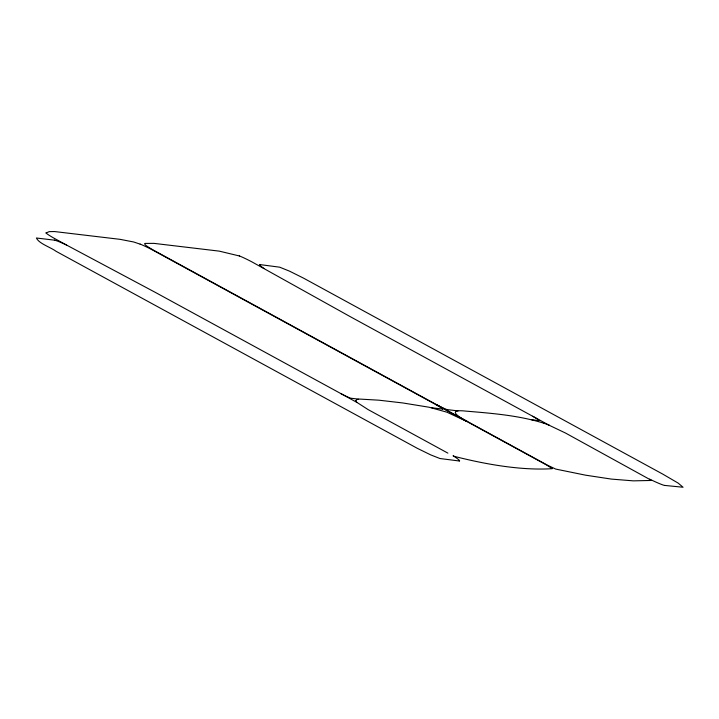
<?xml version="1.0" encoding="UTF-8"?>
<svg xmlns="http://www.w3.org/2000/svg" width="719" height="719" viewBox="0 0 719 719"><rect width="100%" height="100%" fill="white"/><g stroke="black" fill="none" stroke-linecap="round" stroke-linejoin="round"><path stroke-width="1.08" d="M355.761 400.762L356.903 399.539L359.509 399.063L378.886 400.186L402.784 402.955L429.081 407.233L446.876 412.176L466.478 421.289M46.142 233.001L49.153 231.635L54.554 231.554L120.109 239.346L133.689 241.988L140.277 244.19M144.986 243.426L154.001 243.373L219.286 251.138L239.445 255.982M543.438 423.087C518.399 415.357 491.949 413.308 465.966 411.124C447.299 409.003 456.826 416.049 467.17 421.37M259.927 264.592L279.682 267.189L289.478 271.135L303.526 278.136L662.981 474.234L678.179 483.114L683.05 487.239L664.599 485.415M552.192 468.68C519.945 470.738 483.339 463.728 454.453 456.403M651.279 480.463L633.331 480.858L611.429 479.097L585.581 475.178L555.67 469.067L547.321 465.103L436.828 404.806A12.016 0.944 27.7 0 1 436.379 404.554L153.722 250.284A16.905 1.33 27.7 0 1 145.13 244.694L144.753 243.867M531.44 419.689L538.908 420.588M431.742 407.772L442.293 409.021M459.153 460.978L439.956 458.524L430.708 454.884L417.182 448.252L56.127 251.335C50.447 247.156 39.006 243.66 36.381 237.998L54.581 240.173M447.362 409.623L457.958 410.891M358.565 399.135L351.124 398.254A10.219 0.8 27.7 0 1 340.779 393.545A10.497 0.827 27.7 0 1 340.42 393.347A10.066 0.791 27.7 0 1 340.141 393.194L154.953 292.184L66.499 245.026M549.1 425.217L565.565 433.072L650.992 480.121M454.111 456.25L453.383 455.918M453.24 455.855L453.096 455.783A28.445 2.229 27.7 0 1 459.351 461.086M532.788 416.319L549.352 425.351M552.165 468.608L546.629 465.022L152.94 250.194A16.905 1.33 27.7 0 0 140.124 244.101M532.581 416.202L532.563 416.193A10.066 0.791 27.7 0 0 532.303 416.049L350.423 316.755L252.108 261.986A16.905 1.33 27.7 0 0 239.292 255.892M447.883 453.132L368.092 409.587L357.145 402.532L340.779 393.545M54.554 238.492L66.669 245.107M435.984 404.644L436.118 404.716A10.381 0.818 27.7 0 1 442.652 408.94M447.47 409.677A10.381 0.818 27.7 0 1 436.801 404.806M532.788 416.319A10.219 0.8 27.7 0 1 539.043 420.282M264.026 268.484A27.915 2.193 27.7 0 1 259.586 264.763M259.631 264.628A27.915 2.193 27.7 0 1 259.829 264.538M664.778 485.514A28.445 2.229 27.7 0 1 649.608 479.133M54.482 240.119A27.915 2.193 27.7 0 1 66.445 244.99M54.473 238.465A16.905 1.33 27.7 0 1 45.962 232.902M356.885 402.334A32.849 2.579 27.7 0 1 355.824 400.798M442.616 409.066A10.381 0.818 27.7 0 1 442.392 409.075M543.492 423.114A32.849 2.579 27.7 0 1 549.055 425.19"/></g></svg>
